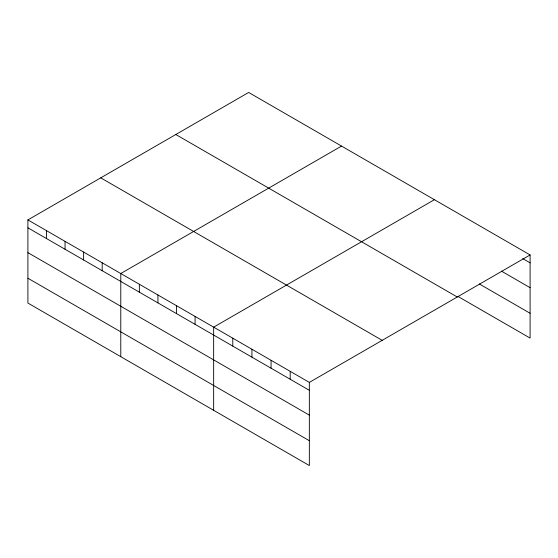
<?xml version="1.0" encoding="UTF-8"?>
<svg xmlns="http://www.w3.org/2000/svg" width="558" height="558" viewBox="0 0 558 558"><rect width="100%" height="100%" fill="white"/><g stroke="black" fill="none" stroke-linecap="round" stroke-linejoin="round"><path stroke-width="0.84" d="M27.9 219.908L309.341 382.397L309.341 465.546L27.9 303.057L27.9 219.908L248.659 92.454L530.1 254.943L530.1 338.092L457.965 296.444M341.531 146.077L120.779 273.525L120.779 356.681M434.41 199.694L213.651 327.148L213.651 410.297M309.341 382.397L530.1 254.943M522.741 258.605L530.1 262.853M501.391 271.111L530.1 287.684M479.308 283.945L530.1 313.268M175.805 134.513L457.253 297.002M100.747 177.849L382.195 340.338M27.9 227.817L309.341 390.307M27.9 252.648L309.341 415.138M27.9 278.226L309.341 440.715M290.202 371.349L290.202 379.259M271.069 360.301L271.069 368.21M251.93 349.245L251.93 357.162M232.791 338.197L232.791 346.113M195.077 316.428L195.077 324.337M176.502 305.7L176.502 313.617M157.928 294.98L157.928 302.889M139.354 284.252L139.354 292.169M102.198 262.804L102.198 270.714M83.623 252.076L83.623 259.993M65.049 241.356L65.049 249.266M46.474 230.628L46.474 238.545"/></g></svg>
